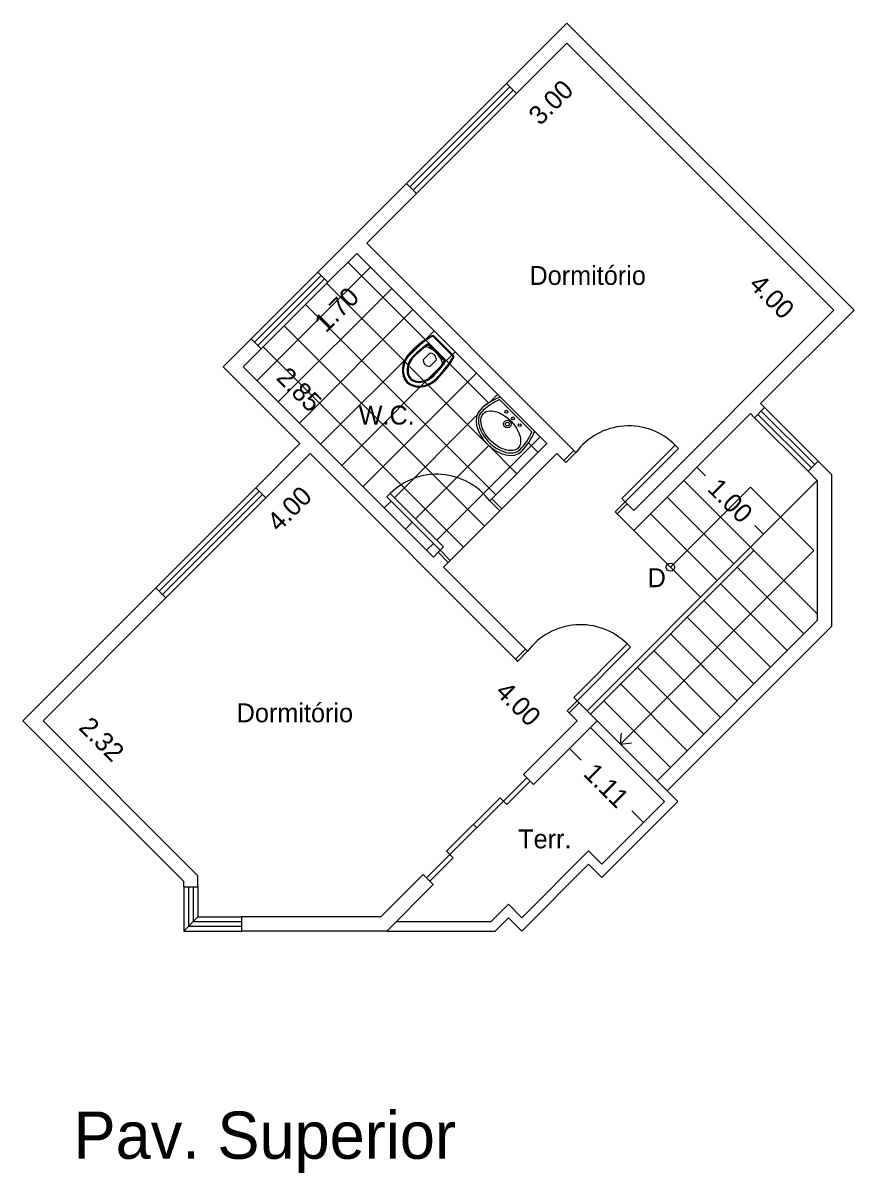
# Model space of a CAD drawing. Extents: x 0.4 to 22.7, y 0.1 to 12.6.
# Drawn here: x 0.44 to 9.24, y 0.43 to 12.61 of the extents above; entities that cross this region are included whole.
import ezdxf

# ---------------------------------------------------------------- set-up
doc = ezdxf.new("R2010")
doc.units = 0
doc.layers.get('0').update_dxf_attribs({"linetype": 'CONTINUOUS'})
doc.layers.get('DEFPOINTS').update_dxf_attribs({"linetype": 'CONTINUOUS'})
for name, color, linetype in [('BLOCO', 5, 'CONTINUOUS'), ('BLOCOS', 5, 'CONTINUOUS'), ('HACHURA', 1, 'CONTINUOUS'), ('PAREDE', 7, 'CONTINUOUS')]:
    doc.layers.add(name, color=color, linetype=linetype)
doc.styles.add('PADRÃO', font='', dxfattribs={"height": 0.2})
doc.styles.get('PADRÃO').set_extended_font_data('AvantGarde Bk BT')
doc.dimstyles.new('PADRÃOS', dxfattribs={"dimtxt": 0.15, "dimasz": 0.1, "dimexe": 1.25, "dimexo": 0.625, "dimgap": 0.1, "dimtad": 0, "dimjust": 1, "dimzin": 1, "dimdsep": 46, "dimtxsty": 'PADRÃO', "dimcen": 2.5, "dimse1": 1, "dimse2": 1, "dimsd1": 1, "dimsd2": 1, "dimclrt": 1, "dimadec": 0, "dimazin": 0, "dimtfac": 1, "dimtdec": 4, "dimtmove": 0, "dimatfit": 3, "dimfxl": 1, "dimtolj": 1, "dimtzin": 0, "dimarcsym": 0})

# ---------------------------------------------------------------- blocks, each defined once
blk = doc.blocks.new('BOLA')
at = {"layer": 'PAREDE', "ltscale": 0.015}
blk.add_circle((0, 0), 0.04372254359887506, dxfattribs=at)
blk = doc.blocks.new('SETA')
at = {"layer": 'PAREDE', "ltscale": 0.015}
for q in [(-0.07329951123824685, -0.09103539160554419), (0.07329951123824685, -0.09103539160554419)]:
    blk.add_line((0, 0), q, dxfattribs=at)
blk = doc.blocks.new('P80D15')
at = {"layer": 'BLOCO', "ltscale": 0.015}
for p, q in [((0, 0.1500000000000057), (0, 0)), ((0, 0.1500000000000341), (0.03000000000000114, 0.1500000000000341)), ((0.03000000000000114, 0.1500000000000057), (0.03000000000000114, 0)), ((0.7700000000000102, 0.1500000000000057), (0.7700000000000102, 0)), ((0.7700000000000102, 0.1500000000000057), (0.8000000000000114, 0.1500000000000057)), ((0.8000000000000114, 0.1500000000000057), (0.8000000000000114, 0)), ((0, 2.842170943040401e-14), (0.03000000000000114, 0)), ((0.7699999999999818, 0), (0.8000000000000114, 0))]:
    blk.add_line(p, q, dxfattribs=at)
at = {"layer": 'BLOCO'}
blk.add_lwpolyline([(0.7700000000000102, 0.1500000000000057), (0.7199999999999989, 0.1500000000000057), (0.7199999999999989, 0.950000000000017), (0.7700000000000102, 0.950000000000017)], close=True, dxfattribs=at)
at = {"layer": 'BLOCO', "ltscale": 0.015}
blk.add_arc((0.7199999999999989, 0.2524375000000134), 0.6975625000000036, 89.99999999999959, 188.444460412286, dxfattribs=at)
blk = doc.blocks.new('P80E15')
at = {"layer": 'BLOCO', "ltscale": 0.015}
for p, q in [((0.03000000000000114, 0.1500000000000057), (0, 0.1500000000000057)), ((0, 0.1500000000000057), (0, 0)), ((0.03000000000000114, 0.1500000000000057), (0.03000000000000114, 0)), ((0.8000000000000114, 0.1500000000000341), (0.7700000000000102, 0.1500000000000341)), ((0.7700000000000102, 0.1500000000000057), (0.7700000000000102, 0)), ((0.8000000000000114, 0.1500000000000057), (0.8000000000000114, 0)), ((0.03000000000000114, 2.842170943040401e-14), (0, 0)), ((0.8000000000000114, 2.842170943040401e-14), (0.7700000000000102, 5.684341886080801e-14))]:
    blk.add_line(p, q, dxfattribs=at)
at = {"layer": 'BLOCO'}
blk.add_lwpolyline([(0.03000000000000114, 0.1500000000000057), (0.0800000000000125, 0.1500000000000057), (0.0800000000000125, 0.950000000000017), (0.03000000000000114, 0.950000000000017)], close=True, dxfattribs=at)
at = {"layer": 'BLOCO', "ltscale": 0.015}
blk.add_arc((0.0800000000000125, 0.2524375000000134), 0.6975625000000036, 351.555539587714, 90.00000000000041, dxfattribs=at)
blk = doc.blocks.new('VASOSAN')
at = {"layer": 'BLOCOS'}
for p, q in [((-0.04999870165021036, 0.1999637913173729), (-0.04999870165021036, 0.300036208682684)), ((0.05000129834978395, 0.2000000000000171), (0.05000129834978395, 0.3000000000000398)), ((-0.1156907586723577, 0.1400000000000148), (0.1156608751354042, 0.1400000000000148)), ((-0.1156899891503542, 0.1500000000000057), (0.1156563640565906, 0.1500000000000057)), ((-0.1449592708755176, 0.04000000000002046), (0.1449618675667352, 0.04000000000002046)), ((-0.144958964094414, 0.05000000000001137), (0.144958964094414, 0.05000000000001137))]:
    blk.add_line(p, q, dxfattribs=at)
for centre, radius, start, end in [((-1.681254687468936e-05, 0.2500000000000284), 0.07072348561596478, 44.98962509969003, 134.9688828081831), ((-0.1156907586724003, 0.1599999999999966), 0.02, 189.3867869031125, 270.0000000001221), ((-0.1156899891503826, 0.1599999999999113), 0.01, 189.3843767903272, 270.0000000002443), ((-1.681254687468936e-05, 0.2500000000000284), 0.07072348561596478, 225.0311171918169, 315.01037490031), ((0.1156563640566048, 0.1599999999999397), 0.01, 269.9999999999185, 350.5758748885445), ((0.1156608751354185, 0.1600000000000534), 0.02, 269.9999999999593, 350.5771305827586), ((-0.1449592708755176, 0.06000000000784667), 0.02, 195.5363314444965, 269.9999999879495), ((-0.1449589640944282, 0.0600000000000307), 0.01, 195.5346797106506, 270), ((0.1449589640941156, 0.06000000000059913), 0.01, 270.0000000017912, 344.483103753554), ((0.1449618675666784, 0.06000000000008754), 0.02, 270.0000000001221, 344.463668535786)]:
    blk.add_arc(centre, radius, start, end, dxfattribs=at)
for centre, major_axis, ratio, start_param, end_param in [((1.298349786793551e-06, 0.3400000000000034), (0, 0.25), 0.8000000000000114, 4.71238898038469, 7.853981633974483), ((1.298349786793551e-06, 0.3400000000000034), (0, 0.5), 0.4000000000000057, 1.570796326794897, 2.178171401941273), ((1.298349786793551e-06, 0.3400000000000034), (0, 0.5), 0.4000000000000057, 4.10501390519934, 4.71238898038469), ((3.162615456631102e-06, 0.2000000000000171), (-0.1315416254084454, 0), 0.380107846735427, 0, 3.141592653589793)]:
    blk.add_ellipse(centre, major_axis=major_axis, ratio=ratio, start_param=start_param, end_param=end_param, dxfattribs=at)
for points, knots in [([(0.1900012983497845, 0.3400000000000034), (0.1900012983497845, 0.3848761319792686), (0.1797393390216371, 0.4296688513161939), (0.1275724019719462, 0.5345347987748141), (0.06728061332151469, 0.5774883381547511), (-0.05557463358574921, 0.5822833263597715), (-0.1176873313140447, 0.5442092108278018), (-0.1772271428546759, 0.4396819034496957), (-0.1899987016502109, 0.3899119131999385), (-0.1899987016502109, 0.3400000000000034)], [4.71238898038469, 4.71238898038469, 4.71238898038469, 4.71238898038469, 5.268704666077937, 5.268704666077937, 6.251971787216637, 6.251971787216637, 7.235238908355337, 7.235238908355337, 7.853981633974483, 7.853981633974483, 7.853981633974483, 7.853981633974483]), ([(0.1500012983497925, 0.3400000000000034), (0.1500012983497925, 0.3788440209133057), (0.1410350669412708, 0.4175642631073231), (0.09785548235792874, 0.5046356523495774), (0.05186252916044509, 0.5365242863162791), (-0.035906470330346, 0.5428969122828846), (-0.08268716521656927, 0.5186239494114204), (-0.136675398657502, 0.4336095243094746), (-0.1499987016502189, 0.3869668551708401), (-0.1499987016502189, 0.3400000000000034)], [4.71238898038469, 4.71238898038469, 4.71238898038469, 4.71238898038469, 5.267303564860582, 5.267303564860582, 6.225165062483076, 6.225165062483076, 7.18302656010557, 7.18302656010557, 7.853981633974483, 7.853981633974483, 7.853981633974483, 7.853981633974483]), ([(0.1400012983497874, 0.3400000000000034), (0.1400012983497874, 0.3772837390730786), (0.1313244408788421, 0.4146147677288923), (0.08614040026922964, 0.5057958350239744), (0.03502463044166859, 0.5349710805647021), (-0.04931088296146413, 0.5246485128546965), (-0.08846614740087944, 0.4978919085569657), (-0.1301770436703151, 0.4186244413023701), (-0.139998701650228, 0.3793231752999873), (-0.139998701650228, 0.3400000000000034)], [4.71238898038469, 4.71238898038469, 4.71238898038469, 4.71238898038469, 5.266984672173268, 5.266984672173268, 6.376176055750425, 6.376176055750425, 7.268653195712185, 7.268653195712185, 7.853981633974483, 7.853981633974483, 7.853981633974483, 7.853981633974483]), ([(-0.1899987016502109, 0.3400000000000034), (-0.1899987016502109, 0.2628456380244302), (-0.1826597402104682, 0.1857481592563204), (-0.1646350625580055, 0.0962993025843275), (-0.1598779088782436, 0.07633152029333701), (-0.1545936493339752, 0.05732178411361133)], [1.570796326794897, 1.570796326794897, 1.570796326794897, 1.570796326794897, 2.037455774227855, 2.037455774227855, 2.178171373096618, 2.178171373096618, 2.178171373096618, 2.178171373096618]), ([(0.1255213970934932, 0.158362586435743), (0.1304959230626253, 0.1883329397418549), (0.1342856674288981, 0.2197754344096836), (0.1388984311594896, 0.280892952358073), (0.1400012983497874, 0.3104504303007616), (0.1400012983497874, 0.3400000000000034)], [4.319424209334854, 4.319424209334854, 4.319424209334854, 4.319424209334854, 4.526146784234752, 4.526146784234752, 4.71238898038469, 4.71238898038469, 4.71238898038469, 4.71238898038469]), ([(0.1353910129756457, 0.1567256052765629), (0.1406375926198677, 0.1883393074453181), (0.1445703338030171, 0.2215366219332111), (0.1489940345178695, 0.2833246268364178), (0.1500012983497925, 0.3116621455754114), (0.1500012983497925, 0.3400000000000034)], [4.319414935773391, 4.319414935773391, 4.319414935773391, 4.319414935773391, 4.53527739023095, 4.53527739023095, 4.71238898038469, 4.71238898038469, 4.71238898038469, 4.71238898038469]), ([(0.1545944801337669, 0.0573247746568768), (0.1714080019636555, 0.1178830224408784), (0.1827947395838834, 0.188231392050767), (0.1891612343353728, 0.2873542333339003), (0.1900012983497845, 0.3136769834079587), (0.1900012983497845, 0.3400000000000034)], [4.105016649121983, 4.105016649121983, 4.105016649121983, 4.105016649121983, 4.553177186481221, 4.553177186481221, 4.71238898038469, 4.71238898038469, 4.71238898038469, 4.71238898038469])]:
    blk.add_open_spline(points, degree=3, knots=knots, dxfattribs=at)
for points in [[(-0.1499987016502189, 0.3400000000000034), (-0.1499987016502189, 0.2771333061211863), (-0.1449377691834997, 0.2142947379843179), (-0.1354229546785177, 0.1567380311504962)], [(-0.1399987016502138, 0.3400000000000034), (-0.1399987016502138, 0.2776703725988909), (-0.1349701841103865, 0.2153313553609451), (-0.1255561557510418, 0.1583694305881238)]]:
    blk.add_open_spline(points, degree=3, dxfattribs=at)
blk = doc.blocks.new('LAVAT')
at = {"layer": 'BLOCOS'}
for p, q in [((-0.2573623180961135, 0), (0.2573623180960993, 0)), ((-0.2410322495695425, 0.02500000000000568), (0.2410322495695283, 0.02500000000000568))]:
    blk.add_line(p, q, dxfattribs=at)
for centre, radius in [((-2.842170943040401e-14, 0.1500000000000057), 0.04), ((-2.842170943040401e-14, 0.1500000000000057), 0.02), ((-0.09999999999999432, 0.06499999999999773), 0.015), ((0, 0.06499999999999773), 0.015), ((0.09999999999999432, 0.06499999999999773), 0.015)]:
    blk.add_circle(centre, radius, dxfattribs=at)
for centre, radius, start, end in [((0.3099999999999739, 0.25), 0.6200000000000045, 180, 203.779994731564), ((0.3099999999999739, 0.25), 0.5951987399818819, 180.0000000000055, 202.2113997706397), ((-0.3099999999999739, 0.25), 0.5951987399818819, 337.7886002293573, 359.9999999999946), ((-0.3099999999999739, 0.25), 0.6200000000000045, 336.2200052684331, 7.016477563892661e-15)]:
    blk.add_arc(centre, radius, start, end, dxfattribs=at)
blk.add_ellipse((-2.842170943040401e-14, 0.25), major_axis=(0.3100000000000023, 0), ratio=0.645161290322576, start_param=0, end_param=3.141592653589793, dxfattribs=at)
for points, knots in [([(0.2849999999999824, 0.2500000000000284), (0.2849999999999682, 0.300317964642403), (0.2452497040517159, 0.3541887687748044), (0.1008916727811169, 0.4227595909021034), (3.167234224576987e-05, 0.4339558931305021), (-0.1743068501371283, 0.3989778962069579), (-0.2442601782461509, 0.3532994974840165), (-0.2803506487652356, 0.2860131679577762), (-0.2851229441039038, 0.2679846562883483), (-0.285198739981908, 0.2499999999999716)], [0, 0, 0, 0, 0.9361481793933827, 0.9361481793933827, 1.872296358786765, 1.872296358786765, 2.808444538180148, 2.808444538180148, 3.13938546545754, 3.13938546545754, 3.13938546545754, 3.13938546545754]), ([(0.2599999999999625, 0.2500000000000284), (0.2599999999999625, 0.2784978981889878), (0.242078010852012, 0.3126567214920613), (0.1643569005752425, 0.3704649949829673), (0.1030052039381815, 0.3920693254798095), (-0.02877373062847255, 0.4037223597623836), (-0.0976825814684048, 0.3936467971219031), (-0.2034406750199054, 0.3477822861136133), (-0.2396263539294523, 0.3143366745038918), (-0.2661732608932681, 0.2526194074667387), (-0.2627272874450739, 0.2240541362115209), (-0.2158391141528142, 0.162032776211305), (-0.168127663237712, 0.1314918993692231), (-0.04805875393354597, 0.09792981637818343), (0.02266607553652022, 0.095757041570522), (0.1477154277714732, 0.1225128520000851), (0.2007272141554637, 0.1503951910720218), (0.2508407150234859, 0.2045307616155014), (0.2599999999999767, 0.2286312563089723), (0.2599999999999625, 0.2500000000000284)], [0, 0, 0, 0, 0.718091798041799, 0.718091798041799, 1.436183596083598, 1.436183596083598, 2.154275394125397, 2.154275394125397, 2.872367192167196, 2.872367192167196, 3.590458990208995, 3.590458990208995, 4.308550788250794, 4.308550788250794, 5.026642586292593, 5.026642586292593, 5.744734384334392, 5.744734384334392, 6.283185307179586, 6.283185307179586, 6.283185307179586, 6.283185307179586])]:
    blk.add_open_spline(points, degree=3, knots=knots, dxfattribs=at)
blk = doc.blocks.new('WC')
at = {"layer": 'HACHURA', "ltscale": 0.015, "style": 'PADRÃO'}
blk.add_text('W.C.', height=0.2, dxfattribs=at).set_placement((-0.137135439593294, -0.09586776615662984))
blk = doc.blocks.new('DORMI')
at = {"layer": 'HACHURA', "ltscale": 0.015, "style": 'PADRÃO'}
blk.add_text('Dormitório', height=0.2, dxfattribs=at).set_placement((-0.5164404245072092, -0.06614472024716633))
blk = doc.blocks.new('*D23')
at = {"layer": 'DEFPOINTS', "color": 0, "linetype": 'ByBlock', "ltscale": 0.015}
for p in [(142.4916685441779, 152.2131122726351), (140.3703482006183, 150.0917919290754), (140.5995191037878, 149.8626210259058)]:
    blk.add_point(p, dxfattribs=at)
at = {"color": 1, "linetype": 'ByBlock', "ltscale": 0.015, "insert": (142.3215378020923, 151.5846397242103), "char_height": 0.2, "attachment_point": 5, "rotation": 44.999999999999616, "style": 'PADRÃO'}
blk.add_mtext('\\A1;3.00', dxfattribs=at)
blk = doc.blocks.new('*D24')
at = {"layer": 'DEFPOINTS', "color": 0, "linetype": 'ByBlock', "ltscale": 0.015}
for p in [(142.4916685441779, 152.2131122726351), (142.2338514769874, 151.9552952054446), (145.3200956689241, 149.3846851478889)]:
    blk.add_point(p, dxfattribs=at)
at = {"color": 1, "linetype": 'ByBlock', "ltscale": 0.015, "insert": (144.6619570909287, 149.5271895915035), "char_height": 0.2, "attachment_point": 5, "rotation": 315.00000000000057, "style": 'PADRÃO'}
blk.add_mtext('\\A1;4.00', dxfattribs=at)
blk = doc.blocks.new('*D25')
at = {"layer": 'DEFPOINTS', "color": 0, "linetype": 'ByBlock', "ltscale": 0.015}
for p in [(140.2642821834402, 149.9857259118974), (139.0622006554231, 148.7836443838803), (139.2536779897788, 148.5921670495246)]:
    blk.add_point(p, dxfattribs=at)
at = {"color": 1, "linetype": 'ByBlock', "ltscale": 0.015, "insert": (140.0518441950536, 149.3903332547993), "char_height": 0.2, "attachment_point": 5, "rotation": 44.99999999999934, "style": 'PADRÃO'}
blk.add_mtext('\\A1;1.70', dxfattribs=at)
blk = doc.blocks.new('*D26')
at = {"layer": 'DEFPOINTS', "color": 0, "linetype": 'ByBlock', "ltscale": 0.015}
for p in [(139.0622006554231, 148.7836443838804), (141.254026726476, 146.9449618021699), (141.0774549818048, 146.7683900574987)]:
    blk.add_point(p, dxfattribs=at)
at = {"color": 1, "linetype": 'ByBlock', "ltscale": 0.015, "insert": (139.655411759696, 148.5435767689499), "char_height": 0.2, "attachment_point": 5, "rotation": 315.0000000000008, "style": 'PADRÃO'}
blk.add_mtext('\\A1;2.85', dxfattribs=at)
blk = doc.blocks.new('*D27')
at = {"color": 0, "linetype": 'ByBlock', "ltscale": 0.015}
for p, q in [((143.8671596223156, 147.7196170669245), (143.9582190464039, 147.6285576428362)), ((144.5742664035022, 147.0125102857379), (144.4832069794139, 147.1035697098262))]:
    blk.add_line(p, q, dxfattribs=at)
at = {"layer": 'DEFPOINTS', "color": 0, "linetype": 'ByBlock', "ltscale": 0.015}
for p in [(143.7291054112543, 147.5815628558631), (144.5742664035022, 147.0125102857379), (144.4362121924408, 146.8744560746765)]:
    blk.add_point(p, dxfattribs=at)
at = {"color": 1, "linetype": 'ByBlock', "ltscale": 0.015, "insert": (144.2207130129089, 147.3660636763312), "char_height": 0.2, "attachment_point": 5, "rotation": 314.99999999999886, "style": 'PADRÃO'}
blk.add_mtext('\\A1;1.00', dxfattribs=at)
blk = doc.blocks.new('*D28')
at = {"color": 0, "linetype": 'ByBlock', "ltscale": 0.015}
for p, q in [((142.5170614299757, 144.7431732778555), (142.6416117102622, 144.618622997569)), ((143.302514139685, 143.9577205681462), (143.1779638593985, 144.0822708484327))]:
    blk.add_line(p, q, dxfattribs=at)
at = {"layer": 'DEFPOINTS', "color": 0, "linetype": 'ByBlock', "ltscale": 0.015}
for p in [(142.7391559175932, 144.9652677654729), (143.5246086273025, 144.1798150557636), (143.302514139685, 143.9577205681462)]:
    blk.add_point(p, dxfattribs=at)
at = {"color": 1, "linetype": 'ByBlock', "ltscale": 0.015, "insert": (142.9097877848303, 144.3504469230008), "char_height": 0.2, "attachment_point": 5, "rotation": 315, "style": 'PADRÃO'}
blk.add_mtext('\\A1;1.11', dxfattribs=at)
blk = doc.blocks.new('*D29')
at = {"layer": 'DEFPOINTS', "color": 0, "linetype": 'ByBlock', "ltscale": 0.015}
for p in [(136.9408803118635, 145.0359784435916), (138.7948736124641, 143.6067718979708), (138.5824802349742, 143.3943785204808)]:
    blk.add_point(p, dxfattribs=at)
at = {"color": 1, "linetype": 'ByBlock', "ltscale": 0.015, "insert": (137.5623369048709, 144.839308605564), "char_height": 0.2, "attachment_point": 5, "rotation": 315, "style": 'PADRÃO'}
blk.add_mtext('\\A1;2.32', dxfattribs=at)
blk = doc.blocks.new('*D30')
at = {"layer": 'DEFPOINTS', "color": 0, "linetype": 'ByBlock', "ltscale": 0.015}
for p in [(139.7693074366097, 147.8644055683378), (136.9408803118635, 145.0359784435915), (137.123847954928, 144.853010800527)]:
    blk.add_point(p, dxfattribs=at)
at = {"color": 1, "linetype": 'ByBlock', "ltscale": 0.015, "insert": (139.5519535688692, 147.2811164144682), "char_height": 0.2, "attachment_point": 5, "rotation": 45.00000000000027, "style": 'PADRÃO'}
blk.add_mtext('\\A1;4.00', dxfattribs=at)
blk = doc.blocks.new('*D31')
at = {"layer": 'DEFPOINTS', "color": 0, "linetype": 'ByBlock', "ltscale": 0.015}
for p in [(139.7693074366097, 147.8644055683378), (139.5479169942872, 147.6430151260154), (142.5977345613559, 145.0359784435915)]:
    blk.add_point(p, dxfattribs=at)
at = {"color": 1, "linetype": 'ByBlock', "ltscale": 0.015, "insert": (141.9760226082285, 145.2149095120741), "char_height": 0.2, "attachment_point": 5, "rotation": 315, "style": 'PADRÃO'}
blk.add_mtext('\\A1;4.00', dxfattribs=at)
blk = doc.blocks.new('SUPERIOR')
at = {"layer": 'HACHURA', "ltscale": 0.015, "style": 'PADRÃO'}
blk.add_text('Pav. Superior', height=0.5, dxfattribs=at).set_placement((-1.76903514439141, -0.191736915327283))

msp = doc.modelspace()

# ---------------------------------------------------------------- hatches: boundary and pattern name
at = {"layer": 'HACHURA', "ltscale": 0.015}
h = msp.add_hatch(dxfattribs=at)
h.set_pattern_fill('NET', color=256, scale=0.1, angle=45, style=0)
h.set_pattern_definition([(45, (-136.2905235325441, -139.8180036154205), (-0.2245064030267288, 0.2245064030267289), []), (135, (-136.2905235325441, -139.8180036154205), (-0.2245064030267289, -0.2245064030267288), [])])
h.paths.add_polyline_path([(4.328741013081296, 7.623566855797268), (4.894426438030557, 7.057881430848035), (4.859071098971223, 7.0225260917887), (4.965137116149211, 6.916460074610716), (5.488396134227249, 7.43971909268878), (5.382330117049277, 7.545785109866749, 0.4580704259902364)])
edge = h.paths.add_edge_path()
edge.add_ellipse((5.499140281938698, 8.288787274841054), major_axis=(-0.2192031021678276, 0.2192031021678351), ratio=0.645161290322576, start_angle=0, end_angle=180, ccw=False)
edge.add_arc((5.718343384106481, 8.069584172673256), 0.6200000000000055, 111.2200052685861, 134.9999999999584, ccw=False)
edge.add_line((5.493934336884783, 8.647546610488256), (3.973758650896117, 10.16772229647697))
edge.add_line((3.973758650896117, 10.16772229647697), (3.668027989143098, 9.861991634723921))
edge.add_line((3.668027989143098, 9.861991634723921), (2.960921207956602, 9.154884853537396))
edge.add_line((2.960921207956602, 9.154884853537396), (2.771677122879025, 8.965640768459847))
edge.add_line((2.771677122879025, 8.965640768459847), (4.786931449260707, 6.950386442078198))
edge.add_line((4.786931449260707, 6.950386442078198), (4.837857895535592, 7.001312888353084))
edge.add_line((4.837857895535592, 7.001312888353084), (4.859071098971223, 7.022526091788699))
edge.add_line((4.859071098971223, 7.022526091788699), (4.293385674021962, 7.588211516737932))
edge.add_line((4.293385674021962, 7.588211516737932), (4.328741013081302, 7.623566855797273))
edge.add_arc((4.821992187132752, 7.130315681745836), 0.6975625000000034, 36.55553958771782, 135.0000000000007, ccw=False)
edge.add_line((5.382330117049246, 7.54578510986679), (5.403543320484838, 7.566998313302382))
edge.add_line((5.403543320484838, 7.566998313302382), (5.989012977277753, 8.152467970095273))
edge.add_line((5.989012977277753, 8.152467970095273), (5.85789961758586, 8.28358132978717))
edge.add_arc((5.279937179770868, 8.507990377008886), 0.6200000000000053, 314.99999999999994, 338.77999473141205, ccw=False)
edge = h.paths.add_edge_path(flags=16)
edge.add_ellipse((4.682942113963202, 8.977706222202995), major_axis=(-0.3535533905932791, -0.3535533905932684), ratio=0.4000000000000057, start_angle=90, end_angle=124.80002838732861, ccw=False)
edge.add_arc((4.983434614193772, 9.073193519425814), 0.02000000000000057, 326.8227370887138, 330.5363319715339)
edge = h.paths.add_edge_path(flags=16)
edge.add_arc((4.778429411197461, 9.278198722433096), 0.01999999999999999, 119.4636685412544, 123.17726239644281, ccw=False)
edge.add_ellipse((4.682942113963202, 8.977706222202995), major_axis=(-0.3535533905932791, -0.3535533905932684), ratio=0.4000000000000057, start_angle=235.1999716104384, end_angle=270)
h.paths.add_polyline_path([(3.938129978781325, 8.298748474363359), (4.650629978781325, 8.298748474363359), (4.650629978781325, 8.61069902381391), (3.938129978781325, 8.61069902381391)], flags=24)
h.paths.add_polyline_path([(3.425202116315034, 9.454170930681967), (3.879479371206451, 9.908448185573373), (4.097439208704061, 9.690488348075759), (3.643161953812644, 9.236211093184352)], flags=24)
h.paths.add_polyline_path([(3.234005481595712, 9.07441573658324), (3.713730810205657, 8.594690407973308), (3.495770972708048, 8.376730570475694), (3.016045644098102, 8.856455899085626)], flags=24)

# ---------------------------------------------------------------- linework, layer by layer
at = {"layer": 'BLOCO', "ltscale": 0.015}
for p, q in [((5.560889463360041, 11.96698514329677), (4.50022929158024, 10.90632497151697)), ((5.596244802419363, 11.93162980423745), (4.535584630639562, 10.87096963245764)), ((5.631600141478685, 11.89627446517812), (4.570939969698884, 10.83561429339832)), ((5.666955480538007, 11.8609191261188), (4.606295308758206, 10.800258954339)), ((3.561961971965246, 9.968057651901802), (2.854855190778636, 9.260950870715362)), ((3.597317311024568, 9.93270231284248), (2.890210529837958, 9.22559553165604)), ((3.63267265008389, 9.897346973783158), (2.92556586889728, 9.190240192596718)), ((3.63267265008389, 9.897346973783158), (2.92556586889728, 9.190240192596718)), ((3.63267265008389, 9.897346973783158), (2.92556586889728, 9.190240192596718)), ((3.63267265008389, 9.897346973783158), (2.92556586889728, 9.190240192596718)), ((3.668027989143212, 9.861991634723836), (2.960921207956602, 9.154884853537396)), ((8.295070396792028, 8.533416319089895), (8.860755821741236, 7.967730894140686)), ((8.189004379614062, 8.427350301911929), (8.75468980456327, 7.86166487696272)), ((8.224359718673384, 8.46270564097125), (8.790045143622592, 7.897020216022042)), ((8.259715057732706, 8.498060980030573), (8.825400482681914, 7.932375555081364)), ((2.905958744969354, 7.68570882817707), (1.845298573189552, 6.62504865639724)), ((2.941314084028676, 7.650353489117748), (1.880653912248874, 6.589693317337918)), ((2.976669423087998, 7.614998150058426), (1.916009251308196, 6.554337978278596)), ((3.01202476214732, 7.579642810999104), (1.951364590367518, 6.518982639219274)), ((4.714076295608095, 3.554129416848781), (5.774736467388067, 4.614789588628469)), ((5.562604433032021, 4.331946876153893), (5.810091806447389, 4.579434249569147)), ((4.926208329964027, 3.836972129323328), (5.491893754913377, 4.40265755427248)), ((5.562604433031964, 4.331946876154007), (5.49189375491332, 4.402657554272622)), ((5.244406381498067, 4.084459502738611), (5.209051042438745, 4.119814841797933)), ((4.996919008082813, 3.766261451204628), (4.926208329964169, 3.836972129323243)), ((4.749431634667417, 3.518774077789459), (4.996919008082699, 3.766261451204684)), ((2.141956702430122, 3.459529012876942), (2.141956702430065, 2.990588467433469)), ((2.191956702430133, 3.459529012876942), (2.191956702430076, 3.04058846743348)), ((2.241956702430144, 3.459529012876942), (2.241956702430144, 3.090588467433491)), ((2.291956702430156, 3.459529012876942), (2.291956702430127, 3.140588467433474)), ((2.291956702430156, 3.459529012876942), (2.291956702430127, 3.140588467433474)), ((2.241956702430144, 3.090588467433491), (2.753413706823011, 3.090588467433463)), ((2.291956702430127, 3.140588467433474), (2.753413706823011, 3.140588467433474)), ((2.141956702430065, 2.990588467433469), (2.753413706823011, 2.99058846743344)), ((2.191956702430076, 3.04058846743348), (2.753413706823011, 3.040588467433452))]:
    msp.add_line(p, q, dxfattribs=at)
at = {"layer": 'HACHURA', "ltscale": 0.015}
msp.add_line((4.965137116149208, 6.916460074610711), (5.509609337662795, 7.460932296124327), dxfattribs=at)
at = {"layer": 'PAREDE', "ltscale": 0.015}
for p, q in [((5.560889463360013, 11.96698514329682), (6.201145011633798, 12.60724069157058)), ((9.241704170735943, 9.566681532468351), (6.201145011633798, 12.60724069157058)), ((5.666955480538007, 11.8609191261188), (6.201145011633798, 12.39510865721459)), ((9.029572136380011, 9.566681532468436), (6.201145011633798, 12.39510865721459)), ((5.560889463360013, 11.96698514329682), (5.666955480538007, 11.86091912611883)), ((3.561961971965104, 9.968057651901944), (4.500229291580183, 10.90632497151702)), ((4.500229291580183, 10.90632497151699), (4.606295308758177, 10.800258954339)), ((4.079824668074167, 10.27378831365499), (4.606295308758206, 10.800258954339)), ((6.273667948066759, 8.07994503366234), (4.079824668074167, 10.27378831365493)), ((3.668027989143098, 9.861991634723921), (3.973758650896116, 10.16772229647697)), ((5.989012977277753, 8.152467970095273), (3.973758650896144, 10.16772229647694)), ((3.561961971965218, 9.968057651901859), (3.668027989143212, 9.861991634723836)), ((6.908251792820323, 7.445361188908748), (9.029572136380011, 9.566681532468436)), ((8.251754677074729, 8.576732038807137), (9.241704170735943, 9.566681532468351)), ((2.559545088523009, 8.96564076845985), (2.854855190778579, 9.26095087071542)), ((2.854855190778579, 9.26095087071542), (2.960921207956574, 9.154884853537396)), ((2.771677122879026, 8.96564076845985), (2.960921207956545, 9.154884853537396)), ((3.372717886887614, 8.152467970095302), (2.559545088523009, 8.96564076845985)), ((4.786931449260692, 6.950386442078212), (2.771677122879026, 8.96564076845985)), ((8.189004379614033, 8.427350301911929), (8.295070396792, 8.533416319089895)), ((8.295070396792028, 8.533416319089895), (8.2517546770747, 8.576732038807222)), ((6.908251792820323, 7.233229154552788), (8.145688659896791, 8.470666021629228)), ((8.189004379614062, 8.427350301911957), (8.145688659896734, 8.470666021629228)), ((3.372717886887585, 8.152467970095273), (2.905958744969354, 7.68570882817707)), ((3.47878390406558, 8.046401952917279), (3.012024762147377, 7.579642810999076)), ((5.657071426289519, 5.868114430693396), (3.47878390406558, 8.046401952917279)), ((5.4035433204848, 7.566998313302321), (5.98901297727781, 8.15246797009533)), ((5.509609337662795, 7.460932296124327), (6.095078994455804, 8.046401952917336)), ((6.167601930888708, 7.973879016484318), (6.095078994455747, 8.046401952917307)), ((6.273667948066759, 8.07994503366237), (6.167601930888736, 7.973879016484346)), ((8.75468980456327, 7.861664876962692), (8.860755821741236, 7.967730894140658)), ((9.002795441083293, 7.825691274798629), (8.860755821741236, 7.967730894140686)), ((8.852795441083316, 7.763559240442675), (8.754689804563299, 7.861664876962749)), ((9.002795441083293, 7.825691274798629), (9.002795441083293, 6.216502965594884)), ((2.905958744969382, 7.68570882817707), (3.012024762147377, 7.579642810999076)), ((7.297160522472922, 6.844320424900189), (8.145688659896791, 7.692848562324031)), ((8.181043998956113, 7.021097120196799), (7.43858187871021, 7.763559240442675)), ((8.145688659896763, 7.056452459256093), (8.852795441083316, 7.763559240442675)), ((8.817440102024023, 7.021097120196771), (8.145688659896791, 7.692848562324031)), ((8.852795441083316, 7.763559240442675), (8.852795441083288, 6.278634999950867)), ((5.403543320484857, 7.566998313302349), (5.509609337662852, 7.460932296124355)), ((7.968911964600153, 6.879675763959483), (7.261805183413571, 7.586782545146008)), ((6.839353373015996, 7.514259608713132), (6.733287355837973, 7.40819359153511)), ((6.908251792820323, 7.445361188908748), (6.839353373015967, 7.514259608713132)), ((7.615358574006876, 6.526122373366206), (6.733287355837973, 7.408193591535081)), ((7.792135269303515, 6.702899068662845), (7.085028488116933, 7.410005849849398)), ((4.78693144926072, 6.950386442078212), (4.837857895535592, 7.001312888353084)), ((4.83785789553562, 7.001312888353112), (4.943923912713615, 6.895246871175118)), ((6.413277045989759, 5.324040845349089), (8.145688659896763, 7.056452459256093)), ((6.448632385049081, 5.288685506289767), (8.181043998956085, 7.021097120196799)), ((6.766830436583035, 4.970487454755812), (8.817440102024023, 7.021097120196771)), ((8.181043998956113, 7.021097120196799), (8.85279544108326, 6.349345678069625)), ((4.892997466438715, 6.844320424900218), (4.943923912713586, 6.89524687117509)), ((5.763137443467485, 5.97418044787139), (4.892997466438686, 6.844320424900218)), ((8.004267303659475, 6.844320424900161), (8.711374084846, 6.137213643713579)), ((1.845298573189552, 6.625048656397269), (0.438224744963378, 5.217974828171066)), ((1.845298573189552, 6.62504865639724), (1.951364590367547, 6.518982639219246)), ((7.827490608362837, 6.667543729603523), (8.534597389549361, 5.960436948416941)), ((1.951364590367575, 6.518982639219246), (0.6503567793193952, 5.217974828171094)), ((7.650713913066198, 6.490767034306884), (8.357820694252695, 5.783660253120303)), ((7.155739166235634, 4.581578725103213), (8.852795441083288, 6.278634999950867)), ((7.261805183413628, 4.475512707925219), (9.002795441083293, 6.216502965594884)), ((7.47393721776956, 6.313990339010246), (8.181043998956085, 5.606883557823664)), ((7.297160522472922, 6.137213643713608), (7.968911964600068, 5.465462201586433)), ((7.297160522472922, 6.137213643713608), (8.004267303659446, 5.430106862527026)), ((5.763137443467485, 5.974180447871362), (5.657071426289491, 5.868114430693367)), ((7.120383827176283, 5.960436948416969), (7.827490608362808, 5.253330167230388)), ((6.943607131879645, 5.783660253120331), (7.650713913066141, 5.07655347193375)), ((6.766830436583007, 5.606883557823693), (7.473937217769532, 4.899776776637111)), ((6.328822868416722, 5.408495022922125), (6.222756851238728, 5.302429005744131)), ((7.375506450995658, 4.36181144034316), (6.328822868416751, 5.408495022922125)), ((6.590053741286368, 5.430106862527055), (7.297160522472865, 4.723000081340444)), ((6.307211028811764, 5.217974828171094), (6.222756851238756, 5.302429005744131)), ((0.438224744963378, 5.217974828171066), (2.141956702430093, 3.514242870704351)), ((0.6503567793193952, 5.217974828171094), (2.291956702430127, 3.576374905060362)), ((5.739381128328603, 4.650144927687933), (6.307211028811764, 5.217974828171094)), ((5.845447145506597, 4.544078910509938), (6.519343063167724, 5.217974828171094)), ((7.23408509475837, 4.36181144034316), (6.448632385049081, 5.14726415005245)), ((5.739381128328745, 4.650144927687791), (5.845447145506711, 4.544078910509796)), ((6.569968903035203, 3.556273892382706), (7.375506450995658, 4.36181144034316)), ((6.569968903035203, 3.697695248619993), (7.23408509475837, 4.36181144034316)), ((6.569968903035203, 3.556273892382706), (7.375506450995658, 4.36181144034316)), ((5.721440765611334, 3.132009823670785), (6.428547546797887, 3.839116604857281)), ((6.428547546797887, 3.839116604857281), (6.569968903035203, 3.697695248619993)), ((5.721440765611334, 2.990588467433469), (6.428547546797887, 3.697695248620022)), ((6.428547546797887, 3.697695248620022), (6.569968903035203, 3.556273892382706)), ((2.291956702430156, 3.459529012876942), (2.291956702430127, 3.576374905060362)), ((4.229824668074144, 3.140588467433474), (4.678720956548744, 3.589484755908074)), ((4.678720956548773, 3.589484755908103), (4.784786973726739, 3.483418738730109)), ((2.141956702430093, 3.459529012876942), (2.141956702430093, 3.514242870704351)), ((2.141956702430093, 3.459529012876942), (2.291956702430127, 3.459529012876942)), ((4.291956702430127, 2.990588467433469), (4.784786973726767, 3.48341873873008)), ((5.397176696899407, 3.090588467433463), (5.580019409374046, 3.273431179908073)), ((5.580019409374046, 3.273431179908073), (5.721440765611334, 3.132009823670785)), ((2.141956702430122, 2.990588467433469), (2.291956702430127, 3.140588467433474)), ((4.229824668074144, 3.140588467433474), (2.753413706823011, 3.140588467433474)), ((2.753413706823011, 3.140588467433474), (2.753413706823011, 2.990588467433469)), ((4.391956702430122, 3.090588467433463), (5.397176696899407, 3.090588467433463)), ((5.438598053136701, 2.990588467433469), (5.580019409374017, 3.132009823670785)), ((5.580019409374017, 3.132009823670785), (5.721440765611334, 2.990588467433469)), ((4.291956702430127, 2.990588467433469), (2.753413706823039, 2.990588467433469)), ((4.291956702430127, 2.990588467433469), (5.438598053136701, 2.990588467433469))]:
    msp.add_line(p, q, dxfattribs=at)

# ---------------------------------------------------------------- block references
at = {"layer": 'BLOCO', "ltscale": 0.015}
for name, p in [('DORMI', (6.319874591044908, 9.899927977386596)), ('WC', (4.131515418374619, 8.450591515245264)), ('DORMI', (3.218039680618602, 5.267733411654376))]:
    msp.add_blockref(name, p, dxfattribs=at)
for name, p, rotation in [('VASOSAN', (4.923359337638573, 9.218121609734482), 134.9999999999991), ('LAVAT', (5.675916977235318, 8.465563970137708), 134.999999999999), ('P80D15', (6.167601930888708, 7.973879016484318), 315.0000000000029), ('P80E15', (4.943923912713615, 6.895246871175118), 45.00000000000144), ('P80D15', (5.657071426289519, 5.868114430693396), 315)]:
    msp.add_blockref(name, p, dxfattribs=dict(at, rotation=rotation))
at = {"layer": 'HACHURA', "ltscale": 0.015}
msp.add_blockref('SUPERIOR', (2.742896669142027, 0.7705943144657112), dxfattribs=at)
at = {"layer": 'PAREDE', "ltscale": 0.015}
msp.add_blockref('BOLA', (7.297160522472922, 6.844320424900189), dxfattribs=at)
at = {"layer": 'PAREDE', "ltscale": 0.015, "rotation": 135}
msp.add_blockref('SETA', (6.766830436583035, 4.970487454755812), dxfattribs=at)

# ---------------------------------------------------------------- texts
at = {"layer": 'HACHURA', "ltscale": 0.015, "style": 'PADRÃO'}
for s, p in [('D', (7.055369490102265, 6.632275900934019)), ('Terr.', (5.684241244832691, 3.86636609944901))]:
    msp.add_text(s, height=0.2, dxfattribs=at).set_placement(p)

# ---------------------------------------------------------------- dimensions: what is measured, and where the dimension line sits
at = {"layer": 'HACHURA', "ltscale": 0.015}
for p1, p2, distance, picture, middle in [((6.201145011633798, 12.39510865721459), (4.079824668074139, 10.27378831365496), 0.32409659936374213, '*D23', (6.031014269548194, 11.76663610878981)), ((9.029572136380011, 9.566681532468436), (6.201145011633798, 12.39510865721459), 0.36460839303197984, '*D24', (8.371433558384581, 9.709185976082978)), ((3.973758650896144, 10.16772229647691), (2.771677122879026, 8.96564076845982), 0.2707898431329138, '*D25', (3.761320662509547, 9.572329639378864)), ((2.771677122879026, 8.96564076845985), (4.78693144926072, 6.950386442078212), 0.24971015604592076, '*D26', (3.36488822715188, 8.725573153529467)), ((3.47878390406558, 8.046401952917279), (0.6503567793193952, 5.217974828171066), 0.25875532229729636, '*D30', (3.261430036325123, 7.463112799047735)), ((6.307211028811793, 5.217974828171066), (3.47878390406558, 8.046401952917279), 0.3130933661121204, '*D31', (5.68549907568439, 5.396905896653664)), ((7.43858187871021, 7.763559240442646), (8.145688659896763, 7.056452459256064), 0.19523813762567208, '*D27', (7.930189480364817, 7.5480600609107)), ((0.6503567793193668, 5.217974828171094), (2.291956702430099, 3.576374905060362), 0.30036959500450966, '*D29', (1.27181337232679, 5.021304990143562)), ((6.448632385049081, 5.14726415005245), (7.23408509475837, 4.36181144034316), -0.31408903651690656, '*D28', (6.619264252286257, 4.532443307580365))]:
    dim = msp.add_aligned_dim(p1=p1, p2=p2, distance=distance, dimstyle='PADRÃOS', dxfattribs=at)
    dim.commit()
    dim.dimension.update_dxf_attribs({"geometry": picture, "text_midpoint": middle, "insert": (-136.2905235325441, -139.8180036154205)})

doc.saveas('drawing.dxf')
